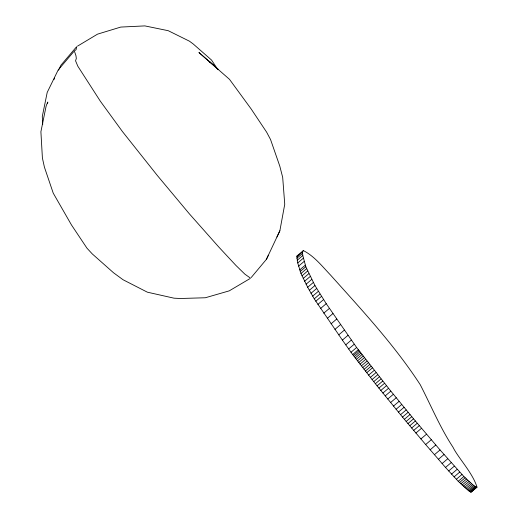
<?xml version="1.0" encoding="UTF-8"?>
<svg xmlns="http://www.w3.org/2000/svg" width="518" height="518" viewBox="0 0 518 518"><rect width="100%" height="100%" fill="white"/><g stroke="black" fill="none" stroke-linecap="round" stroke-linejoin="round"><path stroke-width="0.78" d="M276.936 237.011L279.869 230.763L284.745 204.254L282.686 177.376L279.785 166.11L270.551 139.536L266.653 132.2L251.139 108.935L229.513 79.351L198.938 52.512L218.091 69.328L209.33 61.26L210.217 62.6M76.638 46.665L76.068 49.702L74.346 50.932L75.971 55.763L76.314 58.482L75.557 60.82L77.855 66.259L100.362 101.237L122.41 131.52L157.33 175.492L189.303 213.766L218.836 247.08L235.891 265.397L244.865 274.145L250.608 278.231M47.488 103.639L47.805 102.052L46.219 105.653L40.903 131.721L42.405 158.022L44.425 167.191L53.237 193.149L71.465 224.935L86.979 248.2L92.314 253.956L113.513 272.753L123.064 279.752L147.352 292.178L174.022 298.18L180.406 298.498L205.329 297.759L229.241 290.857L249.786 278.723M471.412 491.142L471.374 491.951L470.784 492.074L468.958 490.935L458.242 481.3L445.512 467.45L425.647 444.541L402.505 417.081L375.369 383.734L352.654 354.545L342.372 340.099L314.251 298.834L307.673 287.263L300.964 273.491L297.74 262.93L296.846 256.766L297.125 255.801L303.341 250.582C314.296 256.086 322.449 266.634 330.568 275.097C361.991 310.172 394.444 345.033 420.202 384.641C431.015 405.581 440.035 427.486 453.01 447.248C458.158 457.867 472.681 472.817 477.013 487.173L471.147 492.1M477.013 487.173L475.99 487.088L472.649 484.615L463.875 476.515L440.035 449.948L413.565 418.822L390.825 391.122L356.624 347.494L326.23 303.678L314.957 285.535L305.821 266.725L302.803 255.529L302.486 251.981L303.341 250.582M251.224 277.499L266.453 259.291L268.376 255.186M266.453 259.291L279.869 230.763M53.937 79.552L54.643 78.114M58.508 70.195L60.969 65.158L76.023 47.397M73.731 51.664L58.126 70.072L47.203 92.424L42.282 116.537L42.729 124.391M296.846 256.766L302.486 251.981M296.866 258.262L302.506 253.477M297.17 260.314L302.803 255.529M297.74 262.93L303.38 258.152M298.575 266.135L304.215 261.357M299.663 269.943L305.303 265.158M300.181 271.51L305.821 266.725M300.964 273.491L306.604 268.712M301.981 275.822L307.621 271.043M303.198 278.438L308.838 273.653M304.571 281.261L310.211 276.476M306.073 284.227L311.713 279.442M307.673 287.263L313.306 282.485M309.317 290.313L314.957 285.535M310.988 293.305L316.627 288.52M312.645 296.166L318.285 291.381M314.251 298.834L319.891 294.049M315.766 301.236L321.406 296.451M317.877 304.422L323.517 299.637M320.59 308.463L326.23 303.678M323.782 313.163L329.422 308.378M327.324 318.343L332.957 313.558M331.08 323.815L336.719 319.03M334.926 329.39L340.566 324.605M338.733 334.881L344.373 330.096M342.372 340.099L348.012 335.314M345.713 344.865L351.353 340.08M348.627 348.983L354.267 344.205M350.984 352.272L356.624 347.494M352.654 354.545L358.288 349.76M353.393 355.516L359.032 350.738M354.267 356.662L359.906 351.877M355.251 357.951L360.891 353.166M356.339 359.362L361.978 354.584M357.511 360.884L363.15 356.099M358.747 362.49L364.387 357.705M360.036 364.16L365.676 359.375M361.363 365.87L366.997 361.091M362.704 367.605L368.343 362.827M364.057 369.347L369.69 364.562M365.391 371.063L371.03 366.278M366.699 372.74L372.338 367.955M368.589 375.149L374.223 370.37M370.357 377.408L375.99 372.623M372.047 379.558L377.687 374.773M373.705 381.649L379.344 376.864M375.369 383.734L381.002 378.956M377.072 385.871L382.711 381.093M378.872 388.105L384.505 383.32M380.795 390.488L386.434 385.709M382.886 393.071L388.526 388.286M385.191 395.907L390.825 391.122M387.742 399.041L393.382 394.263M390.591 402.538L396.231 397.753M393.492 406.093L399.132 401.308M396.089 409.259L401.722 404.48M398.42 412.114L404.059 407.329M400.543 414.698L406.183 409.919M402.505 417.081L408.145 412.302M404.357 419.321L409.997 414.542M406.151 421.477L411.791 416.692M407.925 423.607L413.565 418.822M409.738 425.77L415.378 420.985M411.635 428.023L417.275 423.238M413.668 430.432L419.302 425.647M415.883 433.054L421.516 428.269M420.888 438.953L426.521 434.175M425.647 444.541L431.28 439.756M430.147 449.805L435.787 445.02M434.395 454.733L440.035 449.948M438.377 459.317L444.01 454.539M442.081 463.558L447.72 458.78M445.512 467.45L451.146 462.665M448.653 470.972L454.292 466.187M451.502 474.125L457.141 469.34M454.059 476.903L459.693 472.118M456.306 479.299L461.939 474.514M458.242 481.3L463.875 476.515M459.511 482.575L465.151 477.79M460.813 483.838L466.453 479.059M462.121 485.075L467.76 480.296M463.416 486.266L469.055 481.487M464.678 487.399L470.318 482.614M465.883 488.448L471.522 483.663M467.016 489.4L472.649 484.615M468.045 490.235L473.685 485.45M468.958 490.935L474.598 486.156M469.735 491.491L475.375 486.706M470.35 491.873L475.99 487.088M470.784 492.074L476.424 487.289M471.464 491.634L475.971 487.807M297.125 255.801L297.708 255.361M77.46 46.173L97.526 34.149L120.765 27.072L144.859 25.9L168.253 30.704L189.439 41.181L193.246 43.998L211.545 60.062L217.353 68.823"/></g></svg>
